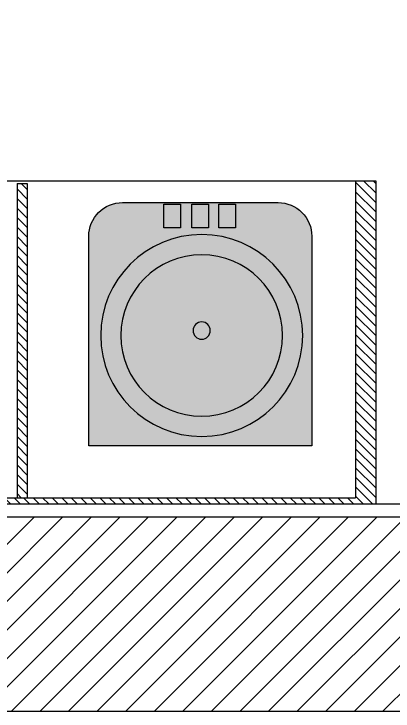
# Model space of a CAD drawing. Header units: millimetres. Extents: x 1999 to 2304, y 1614 to 1800.
# Drawn here: x 2216.165 to 2216.728, y 1624.549 to 1625.585 of the extents above; entities that cross this region are included whole.
import ezdxf

# ---------------------------------------------------------------- set-up
doc = ezdxf.new("R2010")
doc.units = ezdxf.units.MM
doc.header["$LTSCALE"] = 0.03
doc.layers.add('Layout', color=6, linetype='Continuous')
doc.layers.add('PL1', color=1, linetype='Continuous')

# ---------------------------------------------------------------- blocks, each defined once
blk = doc.blocks.new('GEL')
at = {"layer": 'Layout'}
h = blk.add_hatch(color=9, dxfattribs=at)
h.dxf.hatch_style = 1
edge = h.paths.add_edge_path()
edge.add_line((181.2906, 112.8148), (181.2906, 112.5033))
edge.add_line((181.2906, 112.5033), (181.6218, 112.5033))
edge.add_line((181.6218, 112.5033), (181.6218, 112.8148))
edge.add_arc((181.5718, 112.8148), 0.05, 0, 90)
edge.add_line((181.5718, 112.8648), (181.3406, 112.8648))
edge.add_arc((181.3406, 112.8148), 0.05, 90, 180)
at = {"layer": 'Layout', "color": 5}
blk.add_lwpolyline([(181.2906, 112.8148), (181.2906, 112.5033), (181.6218, 112.5033), (181.6218, 112.8148, 0.414214), (181.5718, 112.8648), (181.3406, 112.8648, 0.414214)], format="xyb", close=True, dxfattribs=at)
at = {"layer": 'Layout', "color": 250}
for points in [[(181.4039, 112.8625), (181.4039, 112.8274), (181.4287, 112.8274), (181.4287, 112.8625)], [(181.4438, 112.8625), (181.4438, 112.8274), (181.4686, 112.8274), (181.4686, 112.8625)], [(181.4855, 112.8625), (181.4855, 112.8274), (181.5103, 112.8274), (181.5103, 112.8625)]]:
    blk.add_lwpolyline(points, close=True, dxfattribs=at)
at = {"layer": 'Layout', "color": 4}
blk.add_circle((181.4541, 112.6673), 0.15, dxfattribs=at)
at = {"layer": 'Layout', "color": 250, "ltscale": 0.003}
for centre, radius in [((181.4541, 112.6673), 0.12), ((181.4541, 112.6747), 0.0128)]:
    blk.add_circle(centre, radius, dxfattribs=at)

msp = doc.modelspace()

# ---------------------------------------------------------------- hatches: boundary and pattern name
at = {"layer": 'Layout'}
h = msp.add_hatch(dxfattribs=at)
h.set_pattern_fill('_USER', color=252, scale=0.01, angle=135, pattern_type=0)
h.set_pattern_definition([(135, (199.529951, 33.26263), (-0.00707106781, -0.00707106781), [])])
h.paths.add_polyline_path([(2215.6823, 1625.3369), (2215.6523, 1625.3369), (2215.6523, 1624.8569), (2216.7023, 1624.8569), (2216.7023, 1625.3369), (2216.6723, 1625.3369), (2216.6723, 1624.8659), (2215.6823, 1624.8659)])
h = msp.add_hatch(dxfattribs=at)
h.set_pattern_fill('_USER', color=252, scale=0.01, angle=135, pattern_type=0)
h.set_pattern_definition([(135, (-179.408659, -17.510998), (-0.007071067812, -0.007071067812), [])])
h.paths.add_polyline_path([(2216.1848, 1625.3329), (2216.1698, 1625.3329), (2216.1698, 1624.8659), (2216.1848, 1624.8659)])
at = {"layer": 'PL1'}
h = msp.add_hatch(dxfattribs=at)
h.set_pattern_fill('_USER', color=251, scale=0.03, angle=45, pattern_type=0)
h.set_pattern_definition([(45, (174.669163, -0.952507), (-0.02121320344, 0.02121320344), [])])
h.paths.add_polyline_path([(2214.0223, 1629.5044), (2214.1123, 1629.5044), (2214.1123, 1631.0109), (2214.0223, 1631.0109)])
h.paths.add_polyline_path([(2218.7143, 1631.0819), (2218.7143, 1631.1919), (2218.0803, 1631.1919), (2218.0803, 1632.2009), (2217.9993, 1632.2009), (2217.9993, 1632.0909), (2214.1123, 1632.0909), (2214.1123, 1632.1409), (2214.0223, 1632.1409), (2214.0223, 1631.9509), (2214.1123, 1631.9509), (2214.1123, 1632.0009), (2216.7293, 1632.0009), (2216.7293, 1630.3309), (2216.8893, 1630.3309), (2216.8893, 1630.4409), (2216.8393, 1630.4409), (2216.8393, 1631.9809), (2217.9793, 1631.9809), (2217.9793, 1630.4409), (2217.5293, 1630.4409), (2217.5293, 1630.3309), (2217.9993, 1630.3309), (2217.9993, 1628.1669), (2214.1123, 1628.1669), (2214.1123, 1628.4644), (2214.0223, 1628.4644), (2214.0223, 1628.0769), (2217.9993, 1628.0769), (2217.9993, 1624.8369), (2215.6223, 1624.8369), (2215.6223, 1624.5489), (2218.1593, 1624.5489), (2218.1593, 1624.8089), (2218.1093, 1624.8089), (2218.1093, 1629.7709), (2218.7143, 1629.7709), (2218.7143, 1629.8809), (2218.2593, 1629.8809), (2218.2593, 1630.0309), (2218.1093, 1630.0309), (2218.1093, 1631.0819)])

# ---------------------------------------------------------------- linework, layer by layer
at = {"layer": 'Layout', "color": 4}
msp.add_line((2215.6823, 1625.3369), (2216.6723, 1625.3369), dxfattribs=at)
at = {"layer": 'Layout', "color": 3}
for p, q in [((2216.6723, 1625.3369), (2216.6723, 1624.8659)), ((2216.6723, 1625.3369), (2216.7023, 1625.3369)), ((2216.7023, 1625.3369), (2216.7023, 1624.8569)), ((2216.1698, 1625.3329), (2216.1848, 1625.3329)), ((2216.1698, 1625.3329), (2216.1698, 1624.8659)), ((2216.1848, 1625.3329), (2216.1848, 1624.8659)), ((2215.6823, 1624.8659), (2216.6723, 1624.8659)), ((2215.6523, 1624.8569), (2216.7023, 1624.8569))]:
    msp.add_line(p, q, dxfattribs=at)
at = {"layer": 'PL1'}
msp.add_line((2215.6023, 1624.8569), (2217.9793, 1624.8569), dxfattribs=at)
at = {"layer": 'PL1', "color": 6}
msp.add_lwpolyline([(2217.9993, 1628.0769), (2217.9993, 1624.8369), (2215.6223, 1624.8369), (2215.6223, 1624.5489), (2218.1593, 1624.5489), (2218.1593, 1624.8089), (2218.1093, 1624.8089), (2218.1093, 1629.7709)], dxfattribs=at)

# ---------------------------------------------------------------- block references
at = {"layer": 'Layout', "xscale": -1}
msp.add_blockref('GEL', (2397.898, 1512.4396), dxfattribs=at)

doc.saveas('drawing.dxf')
